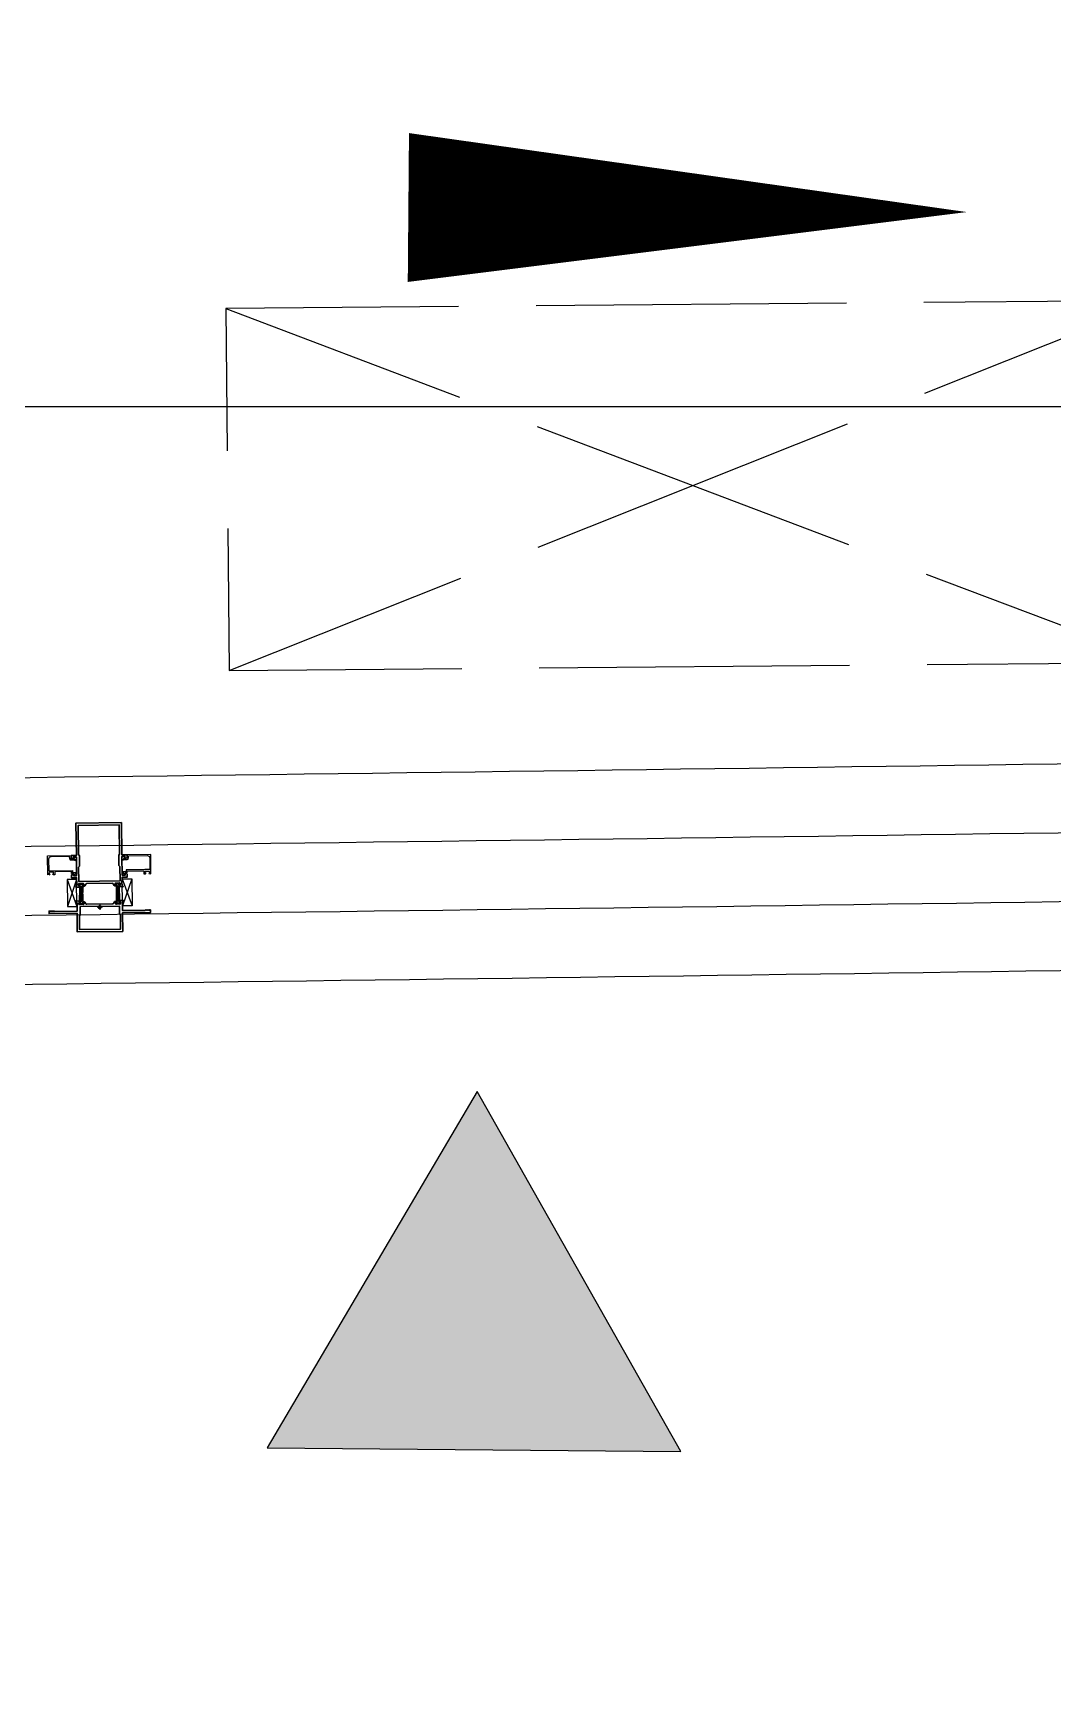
# Model space of a CAD drawing. Header units: inches. Extents: x 0 to 1813292486, y 0 to 3473589894.
# Drawn here: x 600605762 to 600606748, y 3473199975 to 3473201579 of the extents above; entities that cross this region are included whole.
import ezdxf

# ---------------------------------------------------------------- set-up
doc = ezdxf.new("R2010")
doc.units = ezdxf.units.IN
doc.header["$LTSCALE"] = 1000
doc.header["$MEASUREMENT"] = 0
doc.linetypes.add('AX-MALL-GIRD-200$0$DOTE', pattern=[2.4200000000000004, 2, -0.2, 0.02, -0.2])
for name, color, linetype in [('A-Anno-Note', 241, 'Continuous'), ('AX-MALL-DIM-P02$0$A-Anno-Dims', 3, 'Continuous'), ('AX-MALL-DIM-P02$0$A-Detl-Thin', 131, 'Continuous'), ('AX-MALL-GIRD-200$0$A-Grid', 222, 'AX-MALL-GIRD-200$0$DOTE'), ('AX-MALL-P02-200$0$A-Anno-Note', 241, 'Continuous'), ('AX-MALL-WALL-P02$0$A-Anno-Note', 241, 'Continuous'), ('AX-MALL-WALL-P02-QT$0$A-Anno-Note', 241, 'Continuous'), ('AX-MALL-WALL-P02-QT$0$A-Curt', 151, 'Continuous'), ('AX-MALL-WALL-P02-QT$0$A-Detl-Fine', 152, 'Continuous'), ('AX-MALL-WALL-P02-QT$0$A-Detl-Patt', 8, 'Continuous'), ('AX-MALL-WALL-P02-QT$0$A-Detl-Thin', 131, 'Continuous'), ('AX-MALL-WALL-P02-QT$0$A-Fixt', 81, 'Continuous'), ('AX-MALL-WALL-P02-QT$0$A-Wind', 4, 'Continuous'), ('AX-MALL-WALL-P02-QT$0$GASKET', 2, 'Continuous'), ('AX-MALL-WALL-P02-QT$0$STSF', 2, 'Continuous'), ('AX-MALL-ZTKD-P02$0$A-Anno-Note', 241, 'Continuous')]:
    doc.layers.add(name, color=color, linetype=linetype)
doc.layers.add('AX-MALL-WALL-P02-QT$0$AM_SUPPR', color=6, linetype='Continuous', lineweight=30)

# ---------------------------------------------------------------- blocks, each defined once
blk = doc.blocks.new('AX-MALL-GIRD-200')
at = {"layer": 'AX-MALL-GIRD-200$0$A-Grid'}
blk.add_line((600214611.1823212, 3473123083.703041), (600572507.1864198, 3472989756.939759), dxfattribs=at)
blk = doc.blocks.new('AX-MALL-WALL-P02-QT$0$JB-AC(O)-Hide')
for p, q in [((-225, 174.9999999999709), (-450, 174.9999999999709)), ((-450, 174.9999999999709), (-450, 37.4999999999709)), ((-450, 174.9999999999709), (-225, 87.4999999999709)), ((150, 174.9999999999709), (-150, 174.9999999999709)), ((450, 174.9999999999709), (225.0000000000582, 174.9999999999709)), ((225.0000000000582, 87.5), (450, 174.9999999999709)), ((450, 37.4999999999709), (450, 174.9999999999709)), ((-150, 58.33333333331393), (0, -2.91038304567337e-11)), ((0, -2.91038304567337e-11), (150, 58.33333333331393)), ((-150, -58.33333333337214), (0, 0)), ((0, 0), (150, -58.33333333337214)), ((-450, -37.5000000000291), (-450, -175.0000000000291)), ((450, -175.0000000000291), (450, -37.5000000000291)), ((-450, -175.0000000000291), (-225, -87.5000000000291)), ((225.0000000000582, -87.50000000005821), (450, -175.0000000000291)), ((-450, -175.0000000000291), (-225, -175.0000000000291)), ((-150, -175.0000000000291), (150, -175.0000000000291)), ((225.0000000000582, -175.0000000000291), (450, -175.0000000000291))]:
    blk.add_line(p, q)
blk = doc.blocks.new('AX-MALL-WALL-P02-QT$0$tj')
at = {"layer": 'AX-MALL-WALL-P02-QT$0$A-Detl-Patt'}
h = blk.add_hatch(dxfattribs=at)
h.set_pattern_fill('STEEL', color=256, scale=100.0000000000001, angle=50.43183869082386)
h.set_pattern_definition([(75.00000000004839, (-14278.19445574284, 156289.8254051208), (-153.3407249234246, 41.08752340989569), []), (75.00000000004839, (-14317.88195610046, 156358.5661673546), (-153.3407249234246, 41.08752340989569), [])])
edge = h.paths.add_edge_path()
edge.add_line((88101.273016572, 47666.64152574539), (87883.93542659283, 47459.84604215622))
edge.add_line((87883.93542659283, 47459.84604215622), (91571.54751467705, 43584.64122533798))
edge.add_arc((262949.389629302, 558937.705083496), 543101.4133620498, 251.6057364187558, 260.0288666978238)
edge.add_arc((172180.8466627672, -2862.146247219684), 27099.9982179492, 64.7128659603706, 96.9316049602786, ccw=False)
edge.add_arc((262948.9730309481, 558936.3205539446), 543099.9677998082, 261.6155114784545, 271.7251478115656)
edge.add_line((279298.9759148359, 16082.51663446426), (279298.9759315252, 16382.65274763107))
edge.add_arc((262948.9742454757, 558936.3204835369), 542799.9676941936, 261.62020364125146, 271.7261014454634, ccw=False)
edge.add_arc((172180.8456921196, -2862.14609140989), 27400.00151046549, 64.80631838577902, 96.83815911678944)
edge.add_arc((262949.394896181, 558937.7037490648), 542801.4137571028, 251.6136389015772, 260.02417327084333, ccw=False)
edge.add_line((91737.26096642017, 43845.69257831573), (88101.273016572, 47666.64152574539))
blk.add_lwpolyline([(88103.03003954887, 47737.33037519455), (87813.24658572674, 47461.60306501389), (91543.92713344097, 43541.13421487808, 0.03677856867194786), (168908.9495433569, 23989.2463850975, -0.1416543586965341), (183742.0972260237, 21592.70785188675, 0.04416604653312874), (279348.9759123325, 16034.00206041336), (279348.9759345055, 16434.18465709686, -0.04414427716130016), (183859.0483468771, 21979.79425859451, 0.1405450684183163), (168919.8474783897, 24393.46752309799, -0.03670519880877311), (91764.87840116024, 43889.20268630981), (88103.03007543087, 47737.33033752441)], format="xyb", dxfattribs=at)
blk.add_lwpolyline([(88101.273016572, 47666.64152574539), (87883.93542659283, 47459.84604215622), (91571.54751467705, 43584.64122533798, 0.0367693963449814), (168910.2986617088, 24039.77597379684, -0.1415142461245126), (183756.7420067787, 21641.08926153183, 0.04414024362697595), (279298.9759148359, 16082.51663446426), (279298.9759315252, 16382.65274763107, -0.04412389944666065), (183844.4648458958, 21931.40288829803, 0.1406825130026793), (168918.4574091434, 24342.94360637665, -0.03671436212623864), (91737.26096642017, 43845.69257831573)], format="xyb", close=True, dxfattribs=at)
blk = doc.blocks.new('AX-MALL-WALL-P02-QT$0$xf')
at = {"layer": 'AX-MALL-WALL-P02-QT$0$A-Detl-Thin'}
h = blk.add_hatch(color=6, dxfattribs=at)
h.dxf.hatch_style = 1
h.paths.add_polyline_path([(97742.53430771828, -73448.92074108124), (97915.73938786983, -73348.92074203491), (97742.53430759907, -73248.92074108124)])
at = {"layer": 'AX-MALL-WALL-P02-QT$0$A-Detl-Thin', "color": 6}
blk.add_lwpolyline([(97742.53430771828, -73448.92074108124), (97915.73938786983, -73348.92074203491), (97742.53430759907, -73248.92074108124), (97742.53430712223, -73448.92074155807)], dxfattribs=at)
blk = doc.blocks.new('AX-MALL-WALL-P02-QT$0$A$C40565891')
h = blk.add_hatch()
h.set_pattern_fill('NET', color=6, scale=0.5, angle=315)
h.set_pattern_definition([(225.0000000000001, (-8954763.885715963, -14331520.94940183), (-1.122532015133644, 1.122532015133643), []), (135.0000000000001, (-8954763.885715963, -14331520.94940183), (1.122532015133643, 1.122532015133644), [])])
edge = h.paths.add_edge_path()
edge.add_line((-2.873205080628395, -1), (-17.1267949193716, -1))
edge.add_arc((-17.12679491817267, -2.000000000321539), 1.000000000321539, 90.00000006869386, 120.0000000686844)
edge.add_line((-17.6267949193716, -1.133974596858025), (-19.29999999888241, -2.099999999627471))
edge.add_line((-19.29999999888241, -2.099999999627471), (-19.59999999962747, -2.099999999627471))
edge.add_arc((-19.60000000055891, -1.700000000186378), 0.3999999994410928, 180.0000001333858, 270.00000013341844, ccw=False)
edge.add_line((-20, -1.700000001117587), (-20, 1.699999999254942))
edge.add_arc((-19.59999999962758, 1.699999999255055), 0.4000000003724153, 89.99999999998369, 180.0000000000163, ccw=False)
edge.add_line((-19.59999999962747, 2.099999999627471), (-19.29999999888241, 2.099999999627471))
edge.add_line((-19.29999999888241, 2.099999999627471), (-17.6267949193716, 1.133974596858025))
edge.add_arc((-17.12679491817268, 2.000000000321516), 1.000000000321515, 239.9999999313152, 269.9999999313065)
edge.add_line((-17.1267949193716, 1), (-2.873205080628395, 1))
edge.add_arc((-2.873205081827319, 2.000000000321497), 1.000000000321497, 270.0000000686933, 300.0000000686851)
edge.add_line((-2.373205080628395, 1.133974596858025), (-0.6999999992549419, 2.099999999627471))
edge.add_line((-0.6999999992549419, 2.099999999627471), (-0.400000000372529, 2.099999999627471))
edge.add_arc((-0.4000000003724153, 1.699999999255056), 0.4000000003724153, -1.63140612130519e-11, 90.00000000001631, ccw=False)
edge.add_line((0, 1.699999999254942), (0, -1.700000001117587))
edge.add_arc((-0.3999999994410927, -1.700000000186378), 0.3999999994410927, 269.99999986658156, 359.99999986661413, ccw=False)
edge.add_line((-0.400000000372529, -2.099999999627471), (-0.6999999992549419, -2.099999999627471))
edge.add_line((-0.6999999992549419, -2.099999999627471), (-2.373205080628395, -1.133974596858025))
edge.add_arc((-2.873205081827309, -2.00000000032146), 1.00000000032146, 59.99999993131432, 89.9999999313073)
at = {"layer": 'AX-MALL-WALL-P02-QT$0$STSF', "lineweight": 40}
blk.add_lwpolyline([(-2.873205080628395, -1), (-17.1267949193716, -1, 0.1316524975873539), (-17.6267949193716, -1.133974596858025), (-19.29999999888241, -2.099999999627471), (-19.59999999962747, -2.099999999627471, -0.4142135623732616), (-20, -1.700000001117587), (-20, 1.699999999254942, -0.4142135623732612), (-19.59999999962747, 2.099999999627471), (-19.29999999888241, 2.099999999627471), (-17.6267949193716, 1.133974596858025, 0.1316524975873571), (-17.1267949193716, 1), (-2.873205080628395, 1, 0.1316524975873597), (-2.373205080628395, 1.133974596858025), (-0.6999999992549419, 2.099999999627471), (-0.400000000372529, 2.099999999627471, -0.4142135623732616), (0, 1.699999999254942), (0, -1.700000001117587, -0.4142135623732616), (-0.400000000372529, -2.099999999627471), (-0.6999999992549419, -2.099999999627471), (-2.373205080628395, -1.133974596858025, 0.1316524975873647)], format="xyb", close=True, dxfattribs=at)
blk = doc.blocks.new('AX-MALL-WALL-P02-QT$0$A$C448B1DB9')
at = {"layer": 'AX-MALL-WALL-P02-QT$0$AM_SUPPR', "color": 3}
for points in [[(-12.4851149469614, 46.59999999962747), (12.4851149469614, 46.59999999962747, -0.2660794268336467), (13.34762861579657, 46.10603376291692), (14.2347533646971, 44.59396623447537, 0.266079426403572), (15.09726703353226, 44.09999999962747), (16.35057590901852, 44.09999999962747, 0.5796797259406589), (16.47945623099804, 44.32503772899508), (15.5, 45.99448045343161), (15.5, 46.29999999888241, -0.414213562373095), (15.80000000074506, 46.59999999962747), (19.21010204218328, 46.59999999962747, 0.1962615707062706), (19.3500728905201, 46.65714285336435, -0.664494698151357), (20.20000000111759, 46.29999999888241), (20.20000000111759, 46.220524456352), (19.86630744114518, 44.32805990986526, -0.3107450373417215), (19.70075406879187, 44.13405220583081), (19.54823619127274, 44.09318516403437, 0.5773502703764628), (19.45857864432037, 43.75857864320278), (19.83806201256812, 43.37909527495503, 0.1763269799607178), (19.96205222047865, 43.32127769105136), (22.68256885185838, 43.10076105967164, 0.5486187836891172), (22.88793852366507, 43.36840402893722), (22.30558614991605, 44.96840402856469, 0.3152987896086648), (22.11764762550592, 45.09999999962747), (21.90000000037253, 45.09999999962747, -0.4142135651008757), (21.69999999925494, 45.29999999888241), (21.69999999925494, 46.29999999888241, -0.414213562373095), (22, 46.59999999962747), (22.00006623007357, 52.39983759261668), (27.00012849830091, 52.39983759261668), (27.00012849830091, 55.10694437474012), (25.85368189029396, 56.25339098647237, 0.6681786360141788), (25.00012849830091, 55.89983759261668), (25.00012849830091, 54.39983759261668), (22.00006623007357, 54.39983759261668), (22.00012849830091, 72.39983759261668), (25.00012849830091, 72.39983759261668), (25.00012849830091, 70.89983759261668, 0.6681786369667387), (25.85368188843131, 70.54628420248628), (27.00012849830091, 71.69273081235588), (27.00012849830091, 73.89983759261668), (22.00006623007357, 73.89983759261668), (22, 105.1999999992549), (-22, 105.1999999992549), (-22.00006623007357, 73.89983759261668), (-27.00012849830091, 73.89983759261668), (-27.00012849830091, 71.69273081235588), (-25.85368188843131, 70.54628420248628, 0.6681786369667387), (-25.00012849830091, 70.89983759261668), (-25.00012849830091, 72.39983759261668), (-22.00012849830091, 72.39983759261668), (-22.00006623007357, 54.39983759261668), (-25.00012849830091, 54.39983759261668), (-25.00012849830091, 55.89983759261668, 0.6681786360141788), (-25.85368189029396, 56.25339098647237), (-27.00012849830091, 55.10694437474012), (-27.00012849830091, 52.39983759261668), (-22.00006623007357, 52.39983759261668), (-22, 46.59999999962747, -0.414213562373095), (-21.69999999925494, 46.29999999888241), (-21.69999999925494, 45.29999999888241, -0.4142135651008757), (-21.90000000037253, 45.09999999962747), (-22.11764762550592, 45.09999999962747, 0.3152987896086648), (-22.30558614991605, 44.96840402856469), (-22.88793852366507, 43.36840402893722, 0.5486187836891172), (-22.68256885185838, 43.10076105967164), (-19.96205222047865, 43.32127769105136, 0.1763269799607178), (-19.83806201256812, 43.37909527495503), (-19.45857864432037, 43.75857864320278, 0.5773502703764628), (-19.54823619127274, 44.09318516403437), (-19.70075406879187, 44.13405220583081, -0.3107450373417215), (-19.86630744114518, 44.32805990986526), (-20.20000000111759, 46.220524456352), (-20.20000000111759, 46.29999999888241, -0.664494698151357), (-19.3500728905201, 46.65714285336435, 0.1962615707062706), (-19.21010204218328, 46.59999999962747), (-15.80000000074506, 46.59999999962747, -0.414213562373095), (-15.5, 46.29999999888241), (-15.5, 45.99448045343161), (-16.47945623099804, 44.32503772899508, 0.5796797259406589), (-16.35057590901852, 44.09999999962747), (-15.09726703353226, 44.09999999962747, 0.266079426403572), (-14.2347533646971, 44.59396623447537), (-13.34762861579657, 46.10603376291692, -0.2660794268336467), (-12.4851149469614, 46.59999999962747), (-12.4851149469614, 46.59999999962747)], [(-12.4851149469614, 26.59999999962747), (-12.4851149469614, 26.59999999962747, -0.266079426695036), (-13.34762861579657, 27.09396623633802), (-14.2347533646971, 28.60603376477957, 0.2660794267352428), (-15.09726703539491, 29.09999999962747), (-16.35057590901852, 29.09999999962747, 0.5796797243171364), (-16.47945623099804, 28.8749622721225), (-15.50000000186265, 27.20551954582334), (-15.50000000186265, 26.90000000037253, -0.414213562429924), (-15.80000000074506, 26.59999999962747), (-19.21010204218328, 26.59999999962747, 0.196261570738114), (-19.3500728905201, 26.54285714589059, -0.6644947009864839), (-20.20000000111759, 26.90000000037253), (-20.20000000111759, 26.97947554476559), (-19.86630744114518, 28.87194008938968, -0.3107450376907102), (-19.70075406879187, 29.06594779342413), (-19.54823619127274, 29.10681483522058, 0.5773502691095918), (-19.45857864432037, 29.44142135605216), (-19.83806201256812, 29.82090472429991, 0.1763269806166101), (-19.96205222047865, 29.87872230820358), (-22.68256885185838, 30.0992389395833, 0.5486187865199976), (-22.88793852366507, 29.83159597218037), (-22.30558614991605, 28.23159597069025, 0.3152987889515711), (-22.11764762550592, 28.09999999962747), (-21.90000000037253, 28.09999999962747, -0.4142135620321224), (-21.70000000111759, 27.90000000037253), (-21.70000000111759, 26.90000000037253, -0.414213562429924), (-22, 26.59999999962747), (-22.00006226822734, 20), (-44.00006226822734, 20), (-44.00006226822734, 20.40000000037253), (-45.00006226822734, 20.09999999962747), (-45.00006226822734, 20.40000000037253), (-46.00006226822734, 20.09999999962747), (-46.00006226822734, 20.40000000037253), (-47.00006226822734, 20.09999999962747), (-47.00006226822734, 20.40000000037253), (-48.00006226822734, 20.09999999962747), (-48.00006226822734, 20.40000000037253), (-49.00006226822734, 20.40000000037253), (-49.00006226822734, 18), (-22.00007987208664, 18), (-22.00027448311448, 0), (22.00027448311448, 0), (22.00007987208664, 18), (49.00006226822734, 18), (49.00006226822734, 20.40000000037253), (48.00006226822734, 20.40000000037253), (48.00006226822734, 20.09999999962747), (47.00006226822734, 20.40000000037253), (47.00006226822734, 20.09999999962747), (46.00006226822734, 20.40000000037253), (46.00006226822734, 20.09999999962747), (45.00006226822734, 20.40000000037253), (45.00006226822734, 20.09999999962747), (44.00006226822734, 20.40000000037253), (44.00006226822734, 20), (22.00006226822734, 20), (22, 26.59999999962747, -0.414213562429924), (21.70000000111759, 26.90000000037253), (21.70000000111759, 27.90000000037253, -0.4142135620321224), (21.90000000037253, 28.09999999962747), (22.11764762550592, 28.09999999962747, 0.3152987889515711), (22.30558614991605, 28.23159597069025), (22.88793852366507, 29.83159597218037, 0.5486187865199976), (22.68256885185838, 30.0992389395833), (19.96205222047865, 29.87872230820358, 0.1763269806166101), (19.83806201256812, 29.82090472429991), (19.45857864432037, 29.44142135605216, 0.5773502691095918), (19.54823619127274, 29.10681483522058), (19.70075406879187, 29.06594779342413, -0.3107450376907102), (19.86630744114518, 28.87194008938968), (20.20000000111759, 26.97947554476559), (20.20000000111759, 26.90000000037253, -0.6644947009864839), (19.3500728905201, 26.54285714589059, 0.196261570738114), (19.21010204218328, 26.59999999962747), (15.80000000074506, 26.59999999962747, -0.414213562429924), (15.50000000186265, 26.90000000037253), (15.50000000186265, 27.20551954582334), (16.47945623099804, 28.8749622721225, 0.5796797243171364), (16.35057590901852, 29.09999999962747), (15.09726703539491, 29.09999999962747, 0.2660794267352428), (14.2347533646971, 28.60603376477957), (13.34762861579657, 27.09396623633802, -0.266079426695036), (12.4851149469614, 26.59999999962747), (-12.4851149469614, 26.59999999962747)]]:
    blk.add_lwpolyline(points, format="xyb", dxfattribs=at)
for points in [[(-19.80000000074506, 103), (-19.80000000074506, 103), (-19.80000000074506, 74.70021012425423), (-19, 73.70021012425423), (-19, 68.70021012425423), (-19, 63.70021012425423), (-20, 62.70021012425423), (-20, 48.79999999888241), (20, 48.79999999888241), (20, 62.70021012425423), (19, 63.70021012425423), (19, 68.70021012425423), (19, 73.70021012425423), (19.80000000074506, 74.70021012425423), (19.80000000074506, 103), (-19.80000000074506, 103)], [(-19.00002541579306, 24.40000000037253), (-19.00002541579306, 16.59999999962747), (-19.80010420456529, 15.5998957939446), (-19.80024906992912, 2.199999999254942), (-19.80000000074506, 2.199999999254942), (19.80024906992912, 2.199999999254942), (19.80010420456529, 15.5998957939446), (19.00002541579306, 16.59999999962747), (19.00002541579306, 24.40000000037253), (-19.00002541579306, 24.40000000037253)]]:
    blk.add_lwpolyline(points, dxfattribs=at)
at = {"color": 6, "ltscale": 10, "xscale": -1, "rotation": 90}
blk.add_blockref('AX-MALL-WALL-P02-QT$0$A$C40565891', (-17.70394427329302, 26.59999999962747), dxfattribs=at)
at = {"color": 6, "ltscale": 10, "rotation": 270}
blk.add_blockref('AX-MALL-WALL-P02-QT$0$A$C40565891', (17.70394427329302, 26.59999999962747), dxfattribs=at)
blk = doc.blocks.new('AX-MALL-WALL-P02-QT$0$A$C45704BEF')
at = {"color": 3, "ltscale": 10}
blk.add_lwpolyline([(18.80000000074506, -25.00024726614356), (17.5, -25.00024726614356), (17.5, -23.00024726614356), (15.49870925210416, -23.00024726614356), (15.49870925210416, -6.999231616035104), (18.4997000452131, -6.999231616035104), (18.49987648613751, -5.299231618642807, 0.4142135623695433), (18.19987648539245, -4.999231617897749), (17.80005405470729, -4.999231617897749, 0.4140000559725384), (17.50005413405597, -5.299012914299965), (17.49969883821905, -5.699499286711216, -0.483847094079415), (17.13052784092724, -5.991148311644793), (15.89966636151075, -5.699231617152691), (15.89966636151075, -1.299031617119908), (17.1397417280823, -1.005294770002365, -0.4741802569087657), (17.49969902634621, -1.298974558711052), (17.50005413405597, -1.699460931122303, 0.4140000559734259), (17.80005405470729, -1.999242229387164), (18.19987648539245, -1.999242229387164, 0.4142135624494586), (18.49987648613751, -1.699242228642106), (18.49987648613751, 0.0007206704467535019), (0, 0), (0, -22.90028521977365), (1, -22.90028521977365), (1, -22.40028521977365), (3, -22.40028521977365, -0.414213562373095), (3.5, -22.90028521977365), (3.5, -25.00028521940112), (2.913615984842181, -25.46520863845944, 0.4988684829111732), (2.92562854103744, -25.94440526142716), (5.025628542527556, -27.44440526142716, 0.8192868568614478), (5.455046217888594, -27.04232501238585), (4.5, -25.50028521940112), (4.5, -22.90028521977365, 0.414213562373095), (3, -21.40028521977365), (1, -21.40028521977365), (1, -3.19995454326272, -0.4142094303452601), (3.199968963861465, -0.9999545440077782), (14.5, -0.9996059481054544), (14.5, -5.999231616035104), (14.5, -5.999231616035104), (14.5, -24.00024726614356), (16.5, -24.00024726614356), (16.5, -25.00024726614356), (16.5, -27.20351210050285, 0.6582415972160955), (17.34365977905691, -27.56668968312442), (19.14365977980196, -25.86342484690249, 0.6827143578984822), (18.79383949562907, -25.00028521940112)], format="xyb", dxfattribs=at)
blk = doc.blocks.new('AX-MALL-WALL-P02-QT$0$尺寸分格点')
at = {"ltscale": 10}
h = blk.add_hatch(color=1, dxfattribs=at)
h.dxf.hatch_style = 1
edge = h.paths.add_edge_path()
edge.add_line((0, -1.5), (-5.470445860503725e-37, 1.862645149230957e-09))
edge.add_line((0, 1.862645149230957e-09), (-1.5, 0))
edge.add_arc((0, 0), 1.5, 180, 270)
edge = h.paths.add_edge_path()
edge.add_line((0, 1.5), (5.470445846917725e-37, 1.862645149230957e-09))
edge.add_line((0, 1.862645149230957e-09), (1.5, 0))
edge.add_arc((0, 0), 1.5, 0, 90)
for p, q in [((-2.5, 0), (2.5, 0)), ((0, -2.5), (0, 2.5))]:
    blk.add_line(p, q)
blk.add_circle((0, 0), 1.5)
blk = doc.blocks.new('AX-MALL-WALL-P02-QT$0$定位点')
blk.add_blockref('AX-MALL-WALL-P02-QT$0$尺寸分格点', (0, 0))
blk = doc.blocks.new('AX-MALL-WALL-P02-QT$0$A$C25E90160')
at = {"color": 6}
for p, q in [((-22.00012849643826, 26.99999999999636), (-31.3309462685138, 0.999999999996362)), ((-31.33094626478851, 27), (-22.00012850016356, 0.999999999992724)), ((22.00012849644554, 26.99999999999636), (31.3309462685138, 0.999999999996362)), ((31.33094626478851, 26.99999999999636), (22.00012850016356, 0.999999999996362))]:
    blk.add_line(p, q, dxfattribs=at)
for points in [[(-22.00012849643826, 26.99999999999636), (-31.33094626478851, 27), (-31.3309462685138, 0.999999999996362), (-22.00012850016356, 0.999999999992724)], [(22.00012849644554, 26.99999999999636), (31.33094626478851, 26.99999999999636), (31.3309462685138, 0.999999999996362), (22.00012850016356, 0.999999999996362)]]:
    blk.add_lwpolyline(points, close=True, dxfattribs=at)
at = {"color": 6, "ltscale": 10}
blk.add_blockref('AX-MALL-WALL-P02-QT$0$A$C448B1DB9', (0, -23.7058460898661), dxfattribs=at)
at = {"color": 6, "ltscale": 10, "xscale": -1, "rotation": 90}
blk.add_blockref('AX-MALL-WALL-P02-QT$0$A$C45704BEF', (-49.90041371807456, 50.1939915027433), dxfattribs=at)
at = {"color": 6, "ltscale": 10, "rotation": 270}
blk.add_blockref('AX-MALL-WALL-P02-QT$0$A$C45704BEF', (49.90041371807456, 50.19399150274694), dxfattribs=at)
at = {"layer": 'AX-MALL-WALL-P02-QT$0$GASKET', "extrusion": (0, 0, -1), "zscale": -1, "rotation": 270}
blk.add_blockref('AX-MALL-WALL-P02-QT$0$定位点', (0, 0), dxfattribs=at)
blk = doc.blocks.new('AX-MALL-WALL-P02-QT$0$mqst2')
at = {"color": 6, "ltscale": 10, "rotation": 0.7153183016839206}
blk.add_blockref('AX-MALL-WALL-P02-QT$0$A$C25E90160', (392236.5120754242, -46540.26418447495), dxfattribs=at)
blk = doc.blocks.new('AX-MALL-WALL-P02-QT')
at = {"layer": 'AX-MALL-WALL-P02-QT$0$A-Curt'}
for centre, radius, start, end in [((600585645.7319814, 3473560475.295861), 539799.9789917885, 250.1710953821475, 250.3959801832972), ((600585645.7319878, 3473560475.295873), 539866.6456714522, 250.1710848961164, 250.3959801830924), ((600585645.7321067, 3473560475.295873), 539933.3123785852, 250.171074401012, 250.3959801712307), ((600585645.7321043, 3473560475.295887), 539999.979057957, 250.1710639211319, 250.3959801719991)]:
    blk.add_arc(centre, radius, start, end, dxfattribs=at)
at = {"layer": 'AX-MALL-WALL-P02-QT$0$A-Anno-Note', "rotation": 339.5681613092181}
blk.add_blockref('AX-MALL-WALL-P02-QT$0$mqst2', (600052179.2710491, 3473232742.396311), dxfattribs=at)
at = {"layer": 'AX-MALL-WALL-P02-QT$0$A-Detl-Fine', "xscale": 1.999999999999999, "yscale": 1.999999999999999, "zscale": 1.999999999999999, "rotation": 69.08153968092512}
blk.add_blockref('AX-MALL-WALL-P02-QT$0$xf', (600196823.9059333, 3472921361.310596), dxfattribs=at)
at = {"layer": 'AX-MALL-WALL-P02-QT$0$A-Detl-Thin', "rotation": 339.5681613091762}
blk.add_blockref('AX-MALL-WALL-P02-QT$0$tj', (600144118.6961328, 3473128496.287411), dxfattribs=at)
at = {"layer": 'AX-MALL-WALL-P02-QT$0$A-Fixt', "rotation": 340.0609632634275}
blk.add_blockref('AX-MALL-WALL-P02-QT$0$JB-AC(O)-Hide', (600404172.3354676, 3473052385.004037), dxfattribs=at)
at = {"layer": 'AX-MALL-WALL-P02-QT$0$A-Wind'}
blk.add_blockref('AX-MALL-GIRD-200', (0, 0), dxfattribs=at)
blk = doc.blocks.new('AX-MALL-WALL-P02')
at = {"layer": 'AX-MALL-WALL-P02$0$A-Anno-Note'}
blk.add_blockref('AX-MALL-WALL-P02-QT', (0, 0), dxfattribs=at)
blk = doc.blocks.new('AX-MALL-ZTKD-P02')
at = {"layer": 'AX-MALL-ZTKD-P02$0$A-Anno-Note'}
blk.add_blockref('AX-MALL-GIRD-200', (0, 0), dxfattribs=at)
blk = doc.blocks.new('AX-MALL-DIM-P02')
at = {"layer": 'AX-MALL-DIM-P02$0$A-Anno-Dims'}
blk.add_lwpolyline([(600403848.0854254, 3473052794.326175, 0, 0, 0), (600404512.9340721, 3473052540.456383, 0, 144, 0), (600404008.460819, 3473052733.087473, 0, 0, 0)], format="xyseb", dxfattribs=at)
at = {"layer": 'AX-MALL-DIM-P02$0$A-Detl-Thin'}
blk.add_blockref('AX-MALL-ZTKD-P02', (-2.384185791015625e-06, 9.5367431640625e-07), dxfattribs=at)
blk = doc.blocks.new('AX-MALL-P02-200')
at = {"layer": 'AX-MALL-P02-200$0$A-Anno-Note'}
blk.add_blockref('AX-MALL-WALL-P02', (0, 0), dxfattribs=at)
blk.add_blockref('AX-MALL-DIM-P02', (0, 0), dxfattribs=at)

msp = doc.modelspace()

# ---------------------------------------------------------------- block references
at = {"layer": 'A-Anno-Note', "rotation": 20.43183869077545}
msp.add_blockref('AX-MALL-P02-200', (1250392458.527329, 9048125.682563305), dxfattribs=at)

doc.saveas('drawing.dxf')
